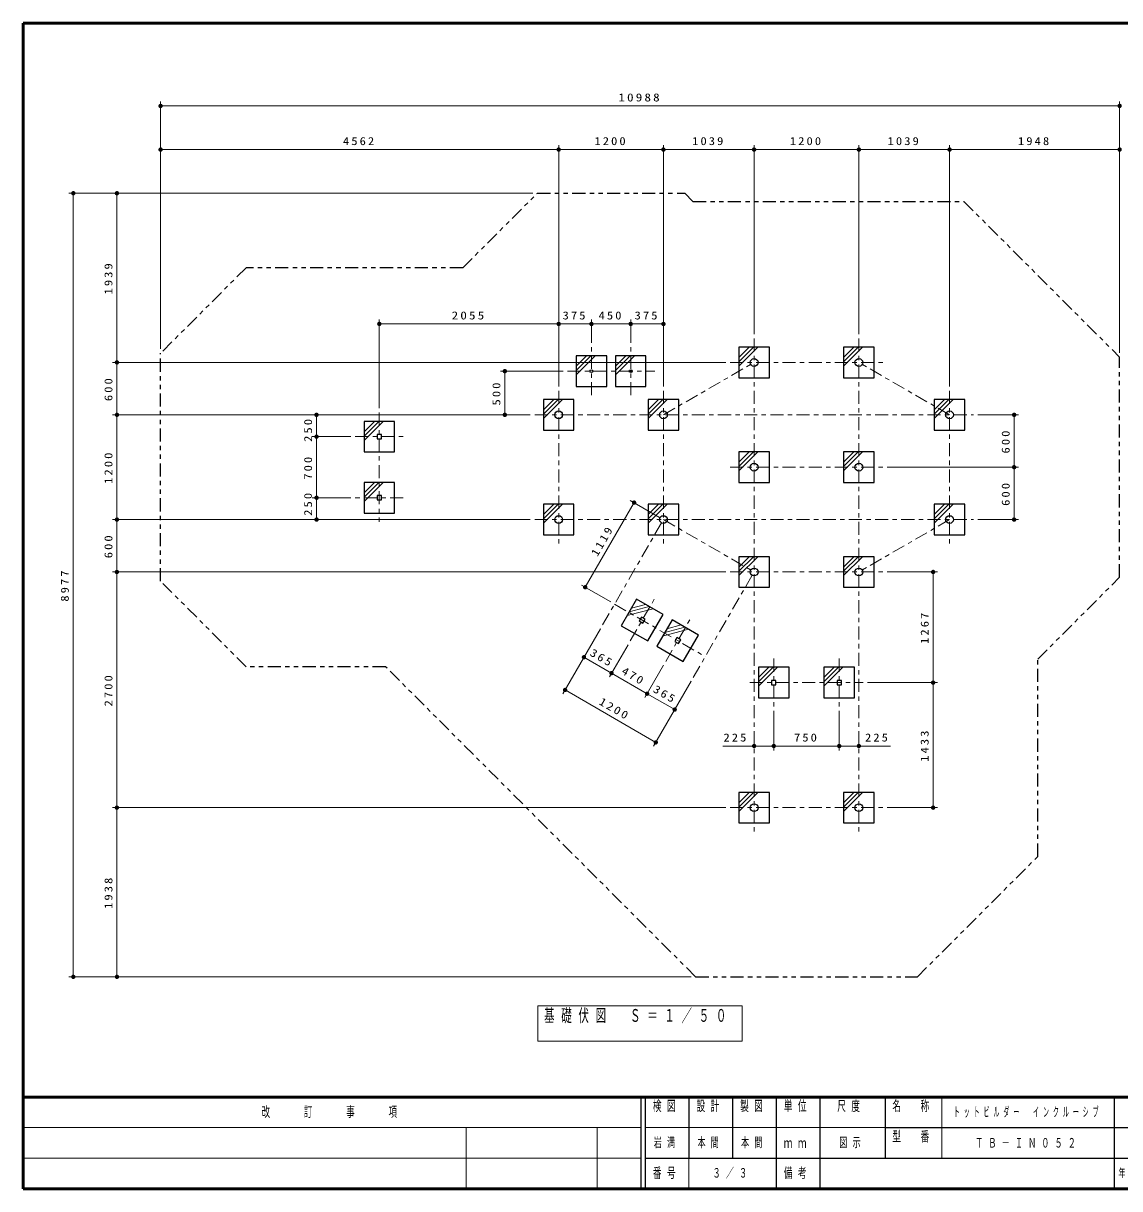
# Model space of a CAD drawing. Units: millimetres on the paper, scale 1:50. Extents: x -385 to 0, y -594 to 267.
# Drawn here: x -385 to -133.8, y -594 to -327 of the extents above; entities that cross this region are included whole.
import ezdxf

# ---------------------------------------------------------------- set-up
doc = ezdxf.new("R2010")
doc.units = ezdxf.units.MM
doc.linetypes.add('USER2', pattern=[6, 3, -1, 1, -1])
doc.linetypes.add('USER3', pattern=[8, 3, -1, 1, -1, 1, -1])
doc.layers.add('1_50', color=2, linetype='Continuous', lineweight=25)
doc.layers.add('NAKAMURA図枠', color=7, linetype='Continuous', lineweight=13)
doc.layers.add('図面情報', color=7, linetype='Continuous')
doc.styles.add('ＭＳ ゴシック', font='')
doc.styles.get('ＭＳ ゴシック').set_extended_font_data('MS Gothic')

# ---------------------------------------------------------------- blocks, each defined once
blk = doc.blocks.new('filled_dot')
at = {"color": 0, "linetype": 'Continuous', "lineweight": -2, "const_width": 1.25}
blk.add_lwpolyline([(-0.625, 0, 1), (0.625, 0, 1)], format="xyb", close=True, dxfattribs=at)

msp = doc.modelspace()

# ---------------------------------------------------------------- linework, layer by layer
at = {"layer": '1_50', "color": 7, "lineweight": 13}
for p, q in [((-353.55, -354.929), (-353.55, -344.929)), ((-353.55, -345.929), (-133.784, -345.929)), ((-133.784, -354.929), (-133.784, -344.929)), ((-353.55, -401.588), (-353.55, -354.929)), ((-262.319, -410.201), (-262.319, -354.929)), ((-238.319, -410.201), (-238.319, -354.929)), ((-217.534, -398.201), (-217.534, -354.929)), ((-193.534, -398.201), (-193.534, -354.929)), ((-172.75, -410.201), (-172.75, -354.929)), ((-133.784, -402.495), (-133.784, -354.929)), ((-353.55, -355.929), (-262.319, -355.929)), ((-262.319, -355.929), (-238.319, -355.929)), ((-238.319, -355.929), (-217.534, -355.929)), ((-217.534, -355.929), (-193.534, -355.929)), ((-193.534, -355.929), (-172.75, -355.929)), ((-172.75, -355.929), (-133.784, -355.929)), ((-268.207, -365.929), (-374.55, -365.929)), ((-373.55, -545.461), (-373.55, -365.929)), ((-268.207, -365.929), (-364.55, -365.929)), ((-363.55, -404.701), (-363.55, -365.929)), ((-303.419, -415.201), (-303.419, -394.88)), ((-254.819, -400.201), (-254.819, -394.88)), ((-245.819, -400.201), (-245.819, -394.88)), ((-303.419, -395.88), (-262.319, -395.88)), ((-262.319, -395.88), (-254.819, -395.88)), ((-254.819, -395.88), (-245.819, -395.88)), ((-238.319, -395.88), (-245.819, -395.88)), ((-221.034, -403.565), (-218.67, -401.201)), ((-221.034, -404.555), (-217.68, -401.201)), ((-221.034, -405.545), (-216.69, -401.201)), ((-197.034, -403.565), (-194.67, -401.201)), ((-197.034, -404.555), (-193.68, -401.201)), ((-197.034, -405.545), (-192.69, -401.201)), ((-224.034, -404.701), (-364.55, -404.701)), ((-363.55, -416.701), (-363.55, -404.701)), ((-258.319, -405.565), (-255.955, -403.201)), ((-258.319, -406.555), (-254.965, -403.201)), ((-258.319, -407.545), (-253.975, -403.201)), ((-249.319, -405.565), (-246.955, -403.201)), ((-249.319, -406.555), (-245.965, -403.201)), ((-249.319, -407.545), (-244.975, -403.201)), ((-261.319, -406.701), (-275.65, -406.701)), ((-274.65, -416.701), (-274.65, -406.701)), ((-265.819, -415.565), (-263.455, -413.201)), ((-265.819, -416.555), (-262.465, -413.201)), ((-265.819, -417.545), (-261.475, -413.201)), ((-241.819, -415.565), (-239.455, -413.201)), ((-241.819, -416.555), (-238.465, -413.201)), ((-241.819, -417.545), (-237.475, -413.201)), ((-176.25, -415.565), (-173.886, -413.201)), ((-176.25, -416.555), (-172.896, -413.201)), ((-176.25, -417.545), (-171.906, -413.201)), ((-268.819, -416.701), (-364.55, -416.701)), ((-363.55, -440.701), (-363.55, -416.701)), ((-317.806, -421.701), (-317.806, -416.701)), ((-306.919, -420.565), (-304.555, -418.201)), ((-306.919, -421.555), (-303.565, -418.201)), ((-306.919, -422.545), (-302.575, -418.201)), ((-166.25, -416.701), (-156.958, -416.701)), ((-157.958, -416.701), (-157.958, -428.701)), ((-309.919, -421.701), (-318.806, -421.701)), ((-317.806, -435.701), (-317.806, -421.701)), ((-221.034, -427.565), (-218.67, -425.201)), ((-221.034, -428.555), (-217.68, -425.201)), ((-221.034, -429.545), (-216.69, -425.201)), ((-197.034, -427.565), (-194.67, -425.201)), ((-197.034, -428.555), (-193.68, -425.201)), ((-197.034, -429.545), (-192.69, -425.201)), ((-187.034, -428.701), (-156.958, -428.701)), ((-157.958, -428.701), (-157.958, -440.701)), ((-306.919, -434.565), (-304.555, -432.201)), ((-306.919, -435.555), (-303.565, -432.201)), ((-306.919, -436.545), (-302.575, -432.201)), ((-309.919, -435.701), (-318.806, -435.701)), ((-317.806, -440.701), (-317.806, -435.701)), ((-265.819, -439.565), (-263.455, -437.201)), ((-265.819, -440.555), (-262.465, -437.201)), ((-265.819, -441.545), (-261.475, -437.201)), ((-256.238, -456.198), (-245.048, -436.816)), ((-239.185, -440.201), (-245.914, -436.316)), ((-241.819, -439.565), (-239.455, -437.201)), ((-241.819, -440.555), (-238.465, -437.201)), ((-241.819, -441.545), (-237.475, -437.201)), ((-176.25, -439.565), (-173.886, -437.201)), ((-176.25, -440.555), (-172.896, -437.201)), ((-176.25, -441.545), (-171.906, -437.201)), ((-268.819, -440.701), (-364.55, -440.701)), ((-363.55, -452.701), (-363.55, -440.701)), ((-166.25, -440.701), (-156.958, -440.701)), ((-221.034, -451.565), (-218.67, -449.201)), ((-221.034, -452.555), (-217.68, -449.201)), ((-221.034, -453.545), (-216.69, -449.201)), ((-197.034, -451.565), (-194.67, -449.201)), ((-197.034, -452.555), (-193.68, -449.201)), ((-197.034, -453.545), (-192.69, -449.201)), ((-224.034, -452.701), (-364.55, -452.701)), ((-363.55, -506.701), (-363.55, -452.701)), ((-363.55, -452.701), (-362.55, -452.701)), ((-187.034, -452.701), (-175.518, -452.701)), ((-176.518, -452.701), (-176.518, -478.047)), ((-250.375, -459.582), (-257.104, -455.698)), ((-246.64, -462.713), (-240.706, -461.123)), ((-246.145, -461.856), (-241.563, -460.628)), ((-245.65, -460.999), (-242.421, -460.133)), ((-252.759, -465.712), (-261.359, -480.607)), ((-252.759, -465.712), (-257.029, -473.107)), ((-238.499, -467.413), (-232.565, -465.823)), ((-238.004, -466.556), (-233.423, -465.328)), ((-237.509, -465.699), (-234.28, -464.833)), ((-246.437, -469.362), (-250.707, -476.757)), ((-250.207, -475.891), (-256.529, -472.241)), ((-238.296, -474.062), (-242.566, -481.457)), ((-216.534, -476.911), (-214.17, -474.547)), ((-216.534, -477.901), (-213.18, -474.547)), ((-216.534, -478.891), (-212.19, -474.547)), ((-201.534, -476.911), (-199.17, -474.547)), ((-201.534, -477.901), (-198.18, -474.547)), ((-201.534, -478.891), (-197.19, -474.547)), ((-242.066, -480.591), (-250.207, -475.891)), ((-231.974, -477.712), (-240.574, -492.607)), ((-231.974, -477.712), (-236.244, -485.107)), ((-240.074, -491.741), (-260.859, -479.741)), ((-235.744, -484.241), (-242.066, -480.591)), ((-191.534, -478.047), (-175.518, -478.047)), ((-176.518, -478.047), (-176.518, -506.701)), ((-213.034, -484.547), (-213.034, -493.581)), ((-198.034, -484.547), (-198.034, -493.581)), ((-213.034, -492.581), (-224.697, -492.581)), ((-198.034, -492.581), (-213.034, -492.581)), ((-198.034, -492.581), (-186.264, -492.581)), ((-221.034, -505.565), (-218.67, -503.201)), ((-221.034, -506.555), (-217.68, -503.201)), ((-221.034, -507.545), (-216.69, -503.201)), ((-197.034, -505.565), (-194.67, -503.201)), ((-197.034, -506.555), (-193.68, -503.201)), ((-197.034, -507.545), (-192.69, -503.201)), ((-224.034, -506.701), (-364.55, -506.701)), ((-363.55, -545.461), (-363.55, -506.701)), ((-187.034, -506.701), (-175.518, -506.701)), ((-364.55, -545.461), (-374.55, -545.461)), ((-231.946, -545.461), (-364.55, -545.461)), ((-267.067, -552.098), (-267.067, -560.232)), ((-220.267, -552.098), (-267.067, -552.098)), ((-220.267, -560.232), (-220.267, -552.098)), ((-267.067, -560.232), (-220.267, -560.232))]:
    msp.add_line(p, q, dxfattribs=at)
at = {"layer": '1_50', "linetype": 'USER3'}
for p, q in [((-284.275, -382.997), (-267.207, -365.929)), ((-267.207, -365.929), (-233.431, -365.929)), ((-231.55, -367.81), (-233.431, -365.929)), ((-231.55, -367.81), (-169.469, -367.81)), ((-169.469, -367.81), (-133.784, -403.495)), ((-333.959, -382.997), (-353.55, -402.588)), ((-284.275, -382.997), (-333.959, -382.997)), ((-353.55, -454.814), (-353.55, -402.588)), ((-133.784, -453.907), (-133.784, -403.495)), ((-333.959, -474.405), (-353.55, -454.814)), ((-152.543, -472.666), (-133.784, -453.907)), ((-302.002, -474.405), (-333.959, -474.405)), ((-230.946, -545.461), (-302.002, -474.405)), ((-152.543, -517.881), (-152.543, -472.666)), ((-180.122, -545.461), (-152.543, -517.881)), ((-230.946, -545.461), (-180.122, -545.461))]:
    msp.add_line(p, q, dxfattribs=at)
at = {"layer": '1_50', "color": 7, "linetype": 'USER2', "lineweight": 13}
for p, q in [((-217.534, -399.201), (-217.534, -512.201)), ((-193.534, -399.201), (-193.534, -512.201)), ((-254.819, -412.201), (-254.819, -401.201)), ((-245.819, -412.201), (-245.819, -401.201)), ((-238.319, -416.701), (-217.534, -404.701)), ((-223.034, -404.701), (-188.034, -404.701)), ((-172.75, -416.701), (-193.534, -404.701)), ((-260.319, -406.701), (-240.319, -406.701)), ((-262.319, -411.201), (-262.319, -446.201)), ((-238.319, -411.201), (-238.319, -446.201)), ((-172.75, -411.201), (-172.75, -446.201)), ((-303.419, -416.201), (-303.419, -441.201)), ((-267.819, -416.701), (-167.25, -416.701)), ((-308.919, -421.701), (-297.919, -421.701)), ((-223.034, -428.701), (-188.034, -428.701)), ((-297.919, -435.701), (-308.919, -435.701)), ((-267.819, -440.701), (-167.25, -440.701)), ((-252.259, -464.846), (-238.319, -440.701)), ((-238.319, -440.701), (-217.534, -452.701)), ((-172.75, -440.701), (-193.534, -452.701)), ((-231.474, -476.846), (-217.534, -452.701)), ((-223.034, -452.701), (-188.034, -452.701)), ((-245.937, -468.496), (-240.437, -458.969)), ((-249.509, -460.082), (-228.724, -472.082)), ((-237.796, -473.196), (-232.296, -463.669)), ((-213.034, -472.547), (-213.034, -483.547)), ((-198.034, -472.547), (-198.034, -483.547)), ((-218.534, -478.047), (-192.534, -478.047)), ((-223.034, -506.701), (-188.034, -506.701))]:
    msp.add_line(p, q, dxfattribs=at)
at = {"layer": '1_50', "color": 7}
for p, q in [((-221.034, -401.201), (-221.034, -408.201)), ((-214.034, -401.201), (-221.034, -401.201)), ((-214.034, -408.201), (-214.034, -401.201)), ((-197.034, -401.201), (-197.034, -408.201)), ((-190.034, -401.201), (-197.034, -401.201)), ((-190.034, -408.201), (-190.034, -401.201)), ((-258.319, -403.201), (-258.319, -410.201)), ((-251.319, -403.201), (-258.319, -403.201)), ((-251.319, -410.201), (-251.319, -403.201)), ((-249.319, -403.201), (-249.319, -410.201)), ((-242.319, -403.201), (-249.319, -403.201)), ((-242.319, -410.201), (-242.319, -403.201)), ((-221.034, -408.201), (-214.034, -408.201)), ((-197.034, -408.201), (-190.034, -408.201)), ((-258.319, -410.201), (-251.319, -410.201)), ((-249.319, -410.201), (-242.319, -410.201)), ((-265.819, -413.201), (-265.819, -420.201)), ((-258.819, -413.201), (-265.819, -413.201)), ((-258.819, -420.201), (-258.819, -413.201)), ((-241.819, -413.201), (-241.819, -420.201)), ((-234.819, -413.201), (-241.819, -413.201)), ((-234.819, -420.201), (-234.819, -413.201)), ((-176.25, -413.201), (-176.25, -420.201)), ((-169.25, -413.201), (-176.25, -413.201)), ((-169.25, -420.201), (-169.25, -413.201)), ((-306.919, -418.201), (-306.919, -425.201)), ((-299.919, -418.201), (-306.919, -418.201)), ((-299.919, -425.201), (-299.919, -418.201)), ((-265.819, -420.201), (-258.819, -420.201)), ((-241.819, -420.201), (-234.819, -420.201)), ((-176.25, -420.201), (-169.25, -420.201)), ((-306.919, -425.201), (-299.919, -425.201)), ((-221.034, -425.201), (-221.034, -432.201)), ((-214.034, -425.201), (-221.034, -425.201)), ((-214.034, -432.201), (-214.034, -425.201)), ((-197.034, -425.201), (-197.034, -432.201)), ((-190.034, -425.201), (-197.034, -425.201)), ((-190.034, -432.201), (-190.034, -425.201)), ((-306.919, -432.201), (-306.919, -439.201)), ((-299.919, -432.201), (-306.919, -432.201)), ((-299.919, -439.201), (-299.919, -432.201)), ((-221.034, -432.201), (-214.034, -432.201)), ((-197.034, -432.201), (-190.034, -432.201)), ((-265.819, -437.201), (-265.819, -444.201)), ((-258.819, -437.201), (-265.819, -437.201)), ((-258.819, -444.201), (-258.819, -437.201)), ((-241.819, -437.201), (-241.819, -444.201)), ((-234.819, -437.201), (-241.819, -437.201)), ((-234.819, -444.201), (-234.819, -437.201)), ((-176.25, -437.201), (-176.25, -444.201)), ((-169.25, -437.201), (-176.25, -437.201)), ((-169.25, -444.201), (-169.25, -437.201)), ((-306.919, -439.201), (-299.919, -439.201)), ((-265.819, -444.201), (-258.819, -444.201)), ((-241.819, -444.201), (-234.819, -444.201)), ((-176.25, -444.201), (-169.25, -444.201)), ((-221.034, -449.201), (-221.034, -456.201)), ((-214.034, -449.201), (-221.034, -449.201)), ((-214.034, -456.201), (-214.034, -449.201)), ((-197.034, -449.201), (-197.034, -456.201)), ((-190.034, -449.201), (-197.034, -449.201)), ((-190.034, -456.201), (-190.034, -449.201)), ((-221.034, -456.201), (-214.034, -456.201)), ((-197.034, -456.201), (-190.034, -456.201)), ((-244.468, -458.951), (-247.968, -465.013)), ((-238.406, -462.451), (-244.468, -458.951)), ((-241.906, -468.513), (-238.406, -462.451)), ((-236.327, -463.651), (-239.827, -469.713)), ((-230.265, -467.151), (-236.327, -463.651)), ((-247.968, -465.013), (-241.906, -468.513)), ((-233.765, -473.213), (-230.265, -467.151)), ((-239.827, -469.713), (-233.765, -473.213)), ((-216.534, -474.547), (-216.534, -481.547)), ((-209.534, -474.547), (-216.534, -474.547)), ((-209.534, -481.547), (-209.534, -474.547)), ((-201.534, -474.547), (-201.534, -481.547)), ((-194.534, -474.547), (-201.534, -474.547)), ((-194.534, -481.547), (-194.534, -474.547)), ((-213.534, -477.547), (-213.534, -478.547)), ((-212.534, -477.547), (-213.534, -477.547)), ((-212.534, -478.547), (-212.534, -477.547)), ((-197.534, -477.547), (-198.534, -477.547)), ((-198.534, -477.547), (-198.534, -478.547)), ((-197.534, -478.547), (-197.534, -477.547)), ((-213.534, -478.547), (-212.534, -478.547)), ((-198.534, -478.547), (-197.534, -478.547)), ((-216.534, -481.547), (-209.534, -481.547)), ((-201.534, -481.547), (-194.534, -481.547)), ((-221.034, -503.201), (-221.034, -510.201)), ((-214.034, -503.201), (-221.034, -503.201)), ((-214.034, -510.201), (-214.034, -503.201)), ((-197.034, -503.201), (-197.034, -510.201)), ((-190.034, -503.201), (-197.034, -503.201)), ((-190.034, -510.201), (-190.034, -503.201)), ((-221.034, -510.201), (-214.034, -510.201)), ((-197.034, -510.201), (-190.034, -510.201))]:
    msp.add_line(p, q, dxfattribs=at)
for points in [[(-303.919, -422.201), (-302.919, -422.201), (-302.919, -421.201), (-303.919, -421.201)], [(-303.919, -436.201), (-302.919, -436.201), (-302.919, -435.201), (-303.919, -435.201)], [(-243.87, -463.915), (-243.004, -464.415), (-242.504, -463.549), (-243.37, -463.049)], [(-235.729, -468.615), (-234.863, -469.115), (-234.363, -468.249), (-235.229, -467.749)]]:
    msp.add_lwpolyline(points, close=True, dxfattribs=at)
for centre, radius in [((-217.534, -404.701), 0.891), ((-193.534, -404.701), 0.891), ((-254.819, -406.701), 0.34), ((-245.819, -406.701), 0.34), ((-262.319, -416.701), 0.891), ((-238.319, -416.701), 0.891), ((-172.75, -416.701), 0.891), ((-217.534, -428.701), 0.891), ((-193.534, -428.701), 0.891), ((-262.319, -440.701), 0.891), ((-238.319, -440.701), 0.891), ((-172.75, -440.701), 0.891), ((-217.534, -452.701), 0.891), ((-193.534, -452.701), 0.891), ((-217.534, -506.701), 0.891), ((-193.534, -506.701), 0.891)]:
    msp.add_circle(centre, radius, dxfattribs=at)
at = {"layer": 'NAKAMURA図枠', "lineweight": 50}
for p, q in [((-385, -327), (-385, -594)), ((0, -327), (-385, -327)), ((-385, -573), (0, -573)), ((-385, -594), (0, -594))]:
    msp.add_line(p, q, dxfattribs=at)
at = {"layer": 'NAKAMURA図枠', "color": 211, "lineweight": 25}
for p, q in [((-243.5, -573), (-243.5, -594)), ((-242.5, -573), (-242.5, -594)), ((-232.5, -573), (-232.5, -587)), ((-222.5, -573), (-222.5, -587)), ((-212.5, -573), (-212.5, -594)), ((-202.5, -573), (-202.5, -587)), ((-187.5, -573), (-187.5, -587)), ((-135, -573), (-135, -594)), ((-187.5, -580), (-70, -580)), ((-242.5, -587), (0, -587))]:
    msp.add_line(p, q, dxfattribs=at)
at = {"layer": 'NAKAMURA図枠'}
for p, q in [((-174.5, -573), (-174.5, -587)), ((-385, -580), (-243.5, -580)), ((-283.5, -580), (-283.5, -594)), ((-253.5, -580), (-253.5, -594)), ((-242.5, -580), (-187.5, -580)), ((-385, -587), (-243.5, -587)), ((-232.5, -587), (-232.5, -594))]:
    msp.add_line(p, q, dxfattribs=at)
at = {"layer": 'NAKAMURA図枠', "lineweight": 25}
msp.add_line((-202.5, -587), (-202.5, -594), dxfattribs=at)

# ---------------------------------------------------------------- block references
at = {"layer": '1_50', "color": 7, "lineweight": 13, "xscale": 0.4, "yscale": 0.4}
for p in [(-353.55, -345.929), (-353.55, -355.929), (-262.319, -355.929), (-238.319, -355.929), (-217.534, -355.929), (-193.534, -355.929), (-172.75, -355.929), (-303.419, -395.88), (-262.319, -395.88), (-254.819, -395.88), (-245.819, -395.88), (-217.534, -492.581), (-213.034, -492.581), (-198.034, -492.581)]:
    msp.add_blockref('filled_dot', p, dxfattribs=at)
for p, rotation in [((-133.784, -345.929), 180), ((-262.319, -355.929), 180), ((-238.319, -355.929), 180), ((-217.534, -355.929), 180), ((-193.534, -355.929), 180), ((-172.75, -355.929), 180), ((-133.784, -355.929), 180), ((-373.55, -365.929), 270), ((-363.55, -365.929), 270), ((-262.319, -395.88), 180), ((-254.819, -395.88), 180), ((-245.819, -395.88), 180), ((-238.319, -395.88), 180), ((-363.55, -404.701), 270), ((-363.55, -404.701), 90), ((-274.65, -406.701), 270), ((-363.55, -416.701), 270), ((-363.55, -416.701), 90), ((-317.806, -416.701), 270), ((-274.65, -416.701), 90), ((-157.958, -416.701), 270), ((-317.806, -421.701), 270), ((-317.806, -421.701), 90), ((-157.958, -428.701), 90), ((-157.958, -428.701), 270), ((-317.806, -435.701), 90), ((-317.806, -435.701), 270), ((-245.048, -436.816), 240), ((-363.55, -440.701), 270), ((-363.55, -440.701), 90), ((-317.806, -440.701), 90), ((-157.958, -440.701), 90), ((-363.55, -452.701), 270), ((-363.55, -452.701), 90), ((-176.518, -452.701), 270), ((-256.238, -456.198), 60), ((-256.529, -472.241), 330), ((-250.207, -475.891), 330), ((-250.207, -475.891), 150), ((-176.518, -478.047), 90), ((-176.518, -478.047), 270), ((-260.859, -479.741), 330), ((-242.066, -480.591), 150), ((-242.066, -480.591), 330), ((-235.744, -484.241), 150), ((-240.074, -491.741), 150), ((-213.034, -492.581), 180), ((-198.034, -492.581), 180), ((-193.534, -492.581), 180), ((-363.55, -506.701), 270), ((-363.55, -506.701), 90), ((-176.518, -506.701), 90), ((-373.55, -545.461), 90), ((-363.55, -545.461), 90)]:
    msp.add_blockref('filled_dot', p, dxfattribs=dict(at, rotation=rotation))

# ---------------------------------------------------------------- texts
at = {"layer": '1_50', "color": 7, "style": 'ＭＳ ゴシック'}
for s, insert, char_height, attachment_point in [('\\T1.33;\\W1.2;10988', (-243.667, -344.929), 1.833, 8), ('\\T1.33;\\W1.15;4562', (-307.934, -354.929), 1.833, 8), ('\\T1.33;\\W1.15;1200', (-250.319, -354.929), 1.833, 8), ('\\T1.33;\\W1.15;1039', (-227.927, -354.929), 1.833, 8), ('\\T1.33;\\W1.15;1200', (-205.534, -354.929), 1.833, 8), ('\\T1.33;\\W1.15;1039', (-183.142, -354.929), 1.833, 8), ('\\T1.33;\\W1.15;1948', (-153.267, -354.929), 1.833, 8), ('\\T1.33;\\W1.2;2055', (-282.869, -394.88), 1.833, 8), ('\\T1.33;\\W1.15;375', (-258.569, -394.88), 1.833, 8), ('\\T1.33;\\W1.15;450', (-250.319, -394.88), 1.833, 8), ('\\T1.33;\\W1.15;375', (-242.069, -394.88), 1.833, 8), ('\\T1.33;\\W1.15;225', (-221.697, -491.581), 1.833, 8), ('\\T1.33;\\W1.15;750', (-205.534, -491.581), 1.833, 8), ('\\T1.33;\\W1.15;225', (-189.264, -491.581), 1.833, 8), ('\\T1.64;\\W0.6;基礎伏図\u3000Ｓ＝１／５０', (-265.667, -552.832), 2.933, 1)]:
    msp.add_mtext(s, dxfattribs=dict(at, insert=insert, char_height=char_height, attachment_point=attachment_point))
at = {"layer": '1_50', "color": 7, "char_height": 1.833, "attachment_point": 8, "style": 'ＭＳ ゴシック'}
for s, insert, rotation in [('\\T1.33;\\W1.15;1939', (-364.55, -385.315), 90), ('\\T1.33;\\W1.15;600', (-364.55, -410.701), 90), ('\\T1.33;\\W1.15;500', (-275.65, -411.701), 90), ('\\T1.33;\\W1.15;250', (-318.806, -420.038), 90), ('\\T1.33;\\W1.15;600', (-158.958, -422.701), 90), ('\\T1.33;\\W1.15;1200', (-364.55, -428.701), 90), ('\\T1.33;\\W1.15;700', (-318.806, -428.701), 90), ('\\T1.33;\\W1.15;600', (-158.958, -434.701), 90), ('\\T1.33;\\W1.15;250', (-318.806, -436.976), 90), ('\\T1.33;\\W1.15;1119', (-251.509, -446.007), 60), ('\\T1.33;\\W1.15;600', (-364.55, -446.701), 90), ('\\T1.33;\\W1.15;8977', (-374.55, -455.695), 90), ('\\T1.33;\\W1.15;1267', (-177.518, -465.374), 90), ('\\T1.33;\\W1.15;365', (-252.868, -473.2), 330), ('\\T1.33;\\W1.15;470', (-245.636, -477.375), 330), ('\\T1.33;\\W1.15;2700', (-364.55, -479.701), 90), ('\\T1.33;\\W1.15;365', (-238.405, -481.55), 330), ('\\T1.33;\\W1.15;1200', (-249.967, -484.875), 330), ('\\T1.33;\\W1.15;1433', (-177.518, -492.374), 90), ('\\T1.33;\\W1.15;1938', (-364.55, -526.081), 90)]:
    msp.add_mtext(s, dxfattribs=dict(at, insert=insert, rotation=rotation))
at = {"layer": 'NAKAMURA図枠', "color": 4, "style": 'ＭＳ ゴシック'}
for s, insert, char_height, attachment_point in [('\\T1.64;\\W0.6;検図', (-237.5, -573.833), 2.346, 2), ('\\T1.64;\\W0.6;設計', (-227.5, -573.833), 2.346, 2), ('\\T1.64;\\W0.6;製図', (-217.5, -573.833), 2.346, 2), ('\\T1.64;\\W0.6;単位', (-207.5, -573.833), 2.346, 2), ('\\T1.64;\\W0.6;尺度', (-195.25, -573.833), 2.346, 2), ('\\T1.64;\\W0.6;名\u3000称', (-181, -573.833), 2.346, 2), ('\\T1.64;\\W0.6;改\u3000\u3000訂\u3000\u3000事\u3000\u3000項', (-314.25, -576.5), 2.346, 5), ('\\T1.64;\\W0.6;型\u3000番', (-181, -580.833), 2.346, 2), ('\\T1.64;\\W0.6;ｍｍ', (-207.5, -583.5), 2.346, 5), ('\\T1.64;\\W0.6;番号', (-237.5, -590.5), 2.346, 5), ('\\T1.64;\\W0.6;備考', (-207.5, -590.5), 2.346, 5), ('\\T1.64;\\W0.6;年\u3000月\u3000日', (-127.5, -590.5), 1.906, 5)]:
    msp.add_mtext(s, dxfattribs=dict(at, insert=insert, char_height=char_height, attachment_point=attachment_point))
at = {"layer": '図面情報', "char_height": 2.199, "style": 'ＭＳ ゴシック'}
for s, insert, attachment_point in [('\\T1.64;\\W0.45;トットビルダー\u3000インクルーシブ', (-154.75, -576.5), 5), ('\\T1.64;\\W0.6;岩満', (-237.5, -583.5), 5), ('\\T1.64;\\W0.6;本間', (-230.5, -583.5), 4), ('\\T1.64;\\W0.6;本間', (-217.5, -583.5), 5), ('\\T1.64;\\W0.6;図示', (-198, -583.5), 4), ('\\T1.64;\\W0.6;ＴＢ－ＩＮ０５２', (-154.75, -583.5), 5), ('\\T1.64;\\W0.6;３／３', (-222.5, -590.5), 5)]:
    msp.add_mtext(s, dxfattribs=dict(at, insert=insert, attachment_point=attachment_point))

doc.saveas('drawing.dxf')
